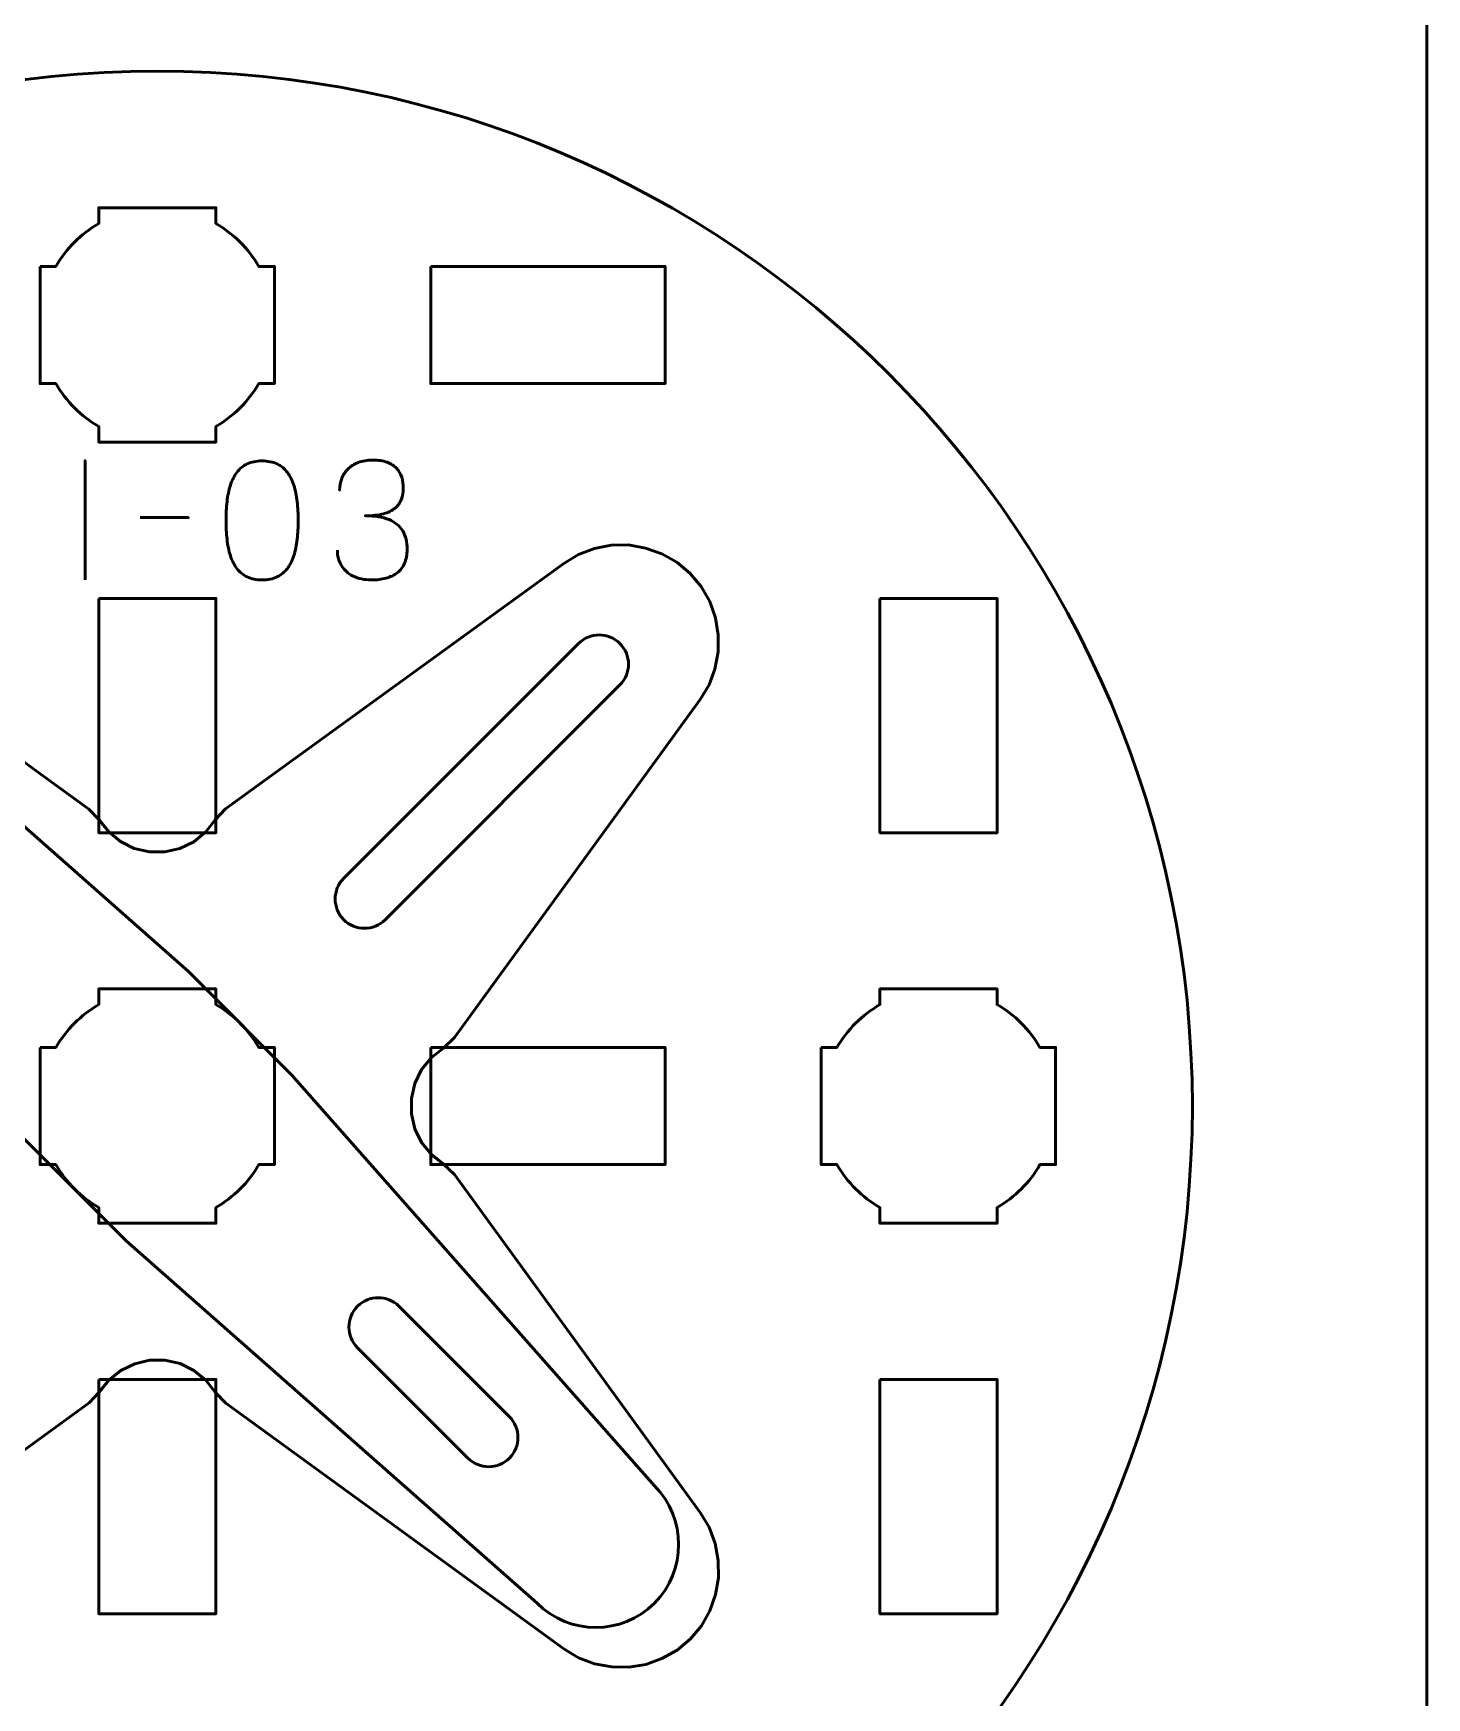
# Model space of a CAD drawing. Header units: centimetres. Extents: x -21.1 to 0, y -29.7 to 0.
# Drawn here: x -3.567 to 0, y -17.615 to -13.353 of the extents above; entities that cross this region are included whole.
import ezdxf

# ---------------------------------------------------------------- set-up
doc = ezdxf.new("R2010")
doc.units = ezdxf.units.CM
doc.header["$MEASUREMENT"] = 0
doc.layers.add('Layer 1', color=7, linetype='Continuous')

msp = doc.modelspace()

# ---------------------------------------------------------------- linework, layer by layer
at = {"layer": 'Layer 1', "color": 3, "lineweight": 53}
msp.add_ellipse((-3.25, -16.1), major_axis=(0, 2.65), ratio=1, dxfattribs=at)
at = {"layer": 'Layer 1', "color": 1, "lineweight": 53}
msp.add_open_spline([(-21.00003, -29.19995), (-21.00003, -29.19995), (-21.00003, -2.29992), (-21.00003, -2.29992), (-21.00003, -2.29992), (-21.00003, -2.21709), (-20.93286, -2.14992), (-20.85003, -2.14992), (-20.85003, -2.14992), (-20.7672, -2.14992), (-20.70003, -2.08275), (-20.70003, -1.99992), (-20.70003, -1.99992), (-20.70003, -1.91709), (-20.7672, -1.84992), (-20.85003, -1.84992), (-20.85003, -1.84992), (-20.93286, -1.84992), (-21.00003, -1.78275), (-21.00003, -1.69992), (-21.00003, -1.69992), (-21.00003, -1.61709), (-20.93286, -1.54992), (-20.85003, -1.54992), (-20.85003, -1.54992), (-20.7672, -1.54992), (-20.70003, -1.48275), (-20.70003, -1.39992), (-20.70003, -1.39992), (-20.70003, -1.31709), (-20.7672, -1.24992), (-20.85003, -1.24992), (-20.85003, -1.24992), (-20.93286, -1.24992), (-21.00003, -1.18275), (-21.00003, -1.09992), (-21.00003, -1.09992), (-21.00003, -1.09992), (-21.00003, -0.49992), (-21.00003, -0.49992), (-21.00003, -0.49992), (-21.00003, -0.22295), (-20.77694, 0.00004), (-20.49994, 0.00004), (-20.49994, 0.00004), (-20.49994, 0.00004), (-0.50008, 0.00004), (-0.50008, 0.00004), (-0.50008, 0.00004), (-0.22294, 0.00004), (0.00002, -0.22295), (0.00002, -0.49992), (0.00002, -0.49992), (0.00002, -0.49992), (0.00002, -29.19995), (0.00002, -29.19995), (0.00002, -29.19995), (0.00002, -29.47695), (-0.22294, -29.70004), (-0.50008, -29.70004), (-0.50008, -29.70004), (-0.50008, -29.70004), (-20.49994, -29.70004), (-20.49994, -29.70004), (-20.49994, -29.70004), (-20.77694, -29.70004), (-21.00003, -29.47695), (-21.00003, -29.19995)], degree=3, knots=[0, 0, 0, 0, 0.0588235, 0.0588235, 0.0588235, 0.0588235, 0.1176471, 0.1176471, 0.1176471, 0.1176471, 0.1764706, 0.1764706, 0.1764706, 0.1764706, 0.2352941, 0.2352941, 0.2352941, 0.2352941, 0.2941176, 0.2941176, 0.2941176, 0.2941176, 0.3529412, 0.3529412, 0.3529412, 0.3529412, 0.4117647, 0.4117647, 0.4117647, 0.4117647, 0.4705882, 0.4705882, 0.4705882, 0.4705882, 0.5294118, 0.5294118, 0.5294118, 0.5294118, 0.5882353, 0.5882353, 0.5882353, 0.5882353, 0.6470588, 0.6470588, 0.6470588, 0.6470588, 0.7058824, 0.7058824, 0.7058824, 0.7058824, 0.7647059, 0.7647059, 0.7647059, 0.7647059, 0.8235294, 0.8235294, 0.8235294, 0.8235294, 0.8823529, 0.8823529, 0.8823529, 0.8823529, 0.9411765, 0.9411765, 0.9411765, 0.9411765, 1, 1, 1, 1], dxfattribs=at)
at = {"layer": 'Layer 1', "lineweight": 53}
for points, knots in [([(-3.55, -13.94994), (-3.55, -13.94994), (-3.5098, -13.94994), (-3.5098, -13.94994), (-3.5098, -13.94994), (-3.48347, -13.90442), (-3.44551, -13.86649), (-3.4, -13.84016), (-3.4, -13.84016), (-3.4, -13.84016), (-3.4, -13.79994), (-3.4, -13.79994), (-3.4, -13.79994), (-3.4, -13.79994), (-3.1, -13.79994), (-3.1, -13.79994), (-3.1, -13.79994), (-3.1, -13.79994), (-3.1, -13.84013), (-3.1, -13.84013), (-3.1, -13.84013), (-3.05447, -13.86646), (-3.01648, -13.90441), (-2.99012, -13.94994), (-2.99012, -13.94994), (-2.99012, -13.94994), (-2.95, -13.94994), (-2.95, -13.94994), (-2.95, -13.94994), (-2.95, -13.94994), (-2.95, -14.09536), (-2.95, -14.09536), (-2.95, -14.09536), (-2.95, -14.09536), (-2.94994, -14.10001), (-2.94994, -14.10001), (-2.94994, -14.10001), (-2.94994, -14.10001), (-2.95, -14.10465), (-2.95, -14.10465), (-2.95, -14.10465), (-2.95, -14.10465), (-2.95, -14.24994), (-2.95, -14.24994), (-2.95, -14.24994), (-2.95, -14.24994), (-2.99007, -14.24994), (-2.99007, -14.24994), (-2.99007, -14.24994), (-3.01642, -14.29551), (-3.05442, -14.33352), (-3.1, -14.35988), (-3.1, -14.35988), (-3.1, -14.35988), (-3.1, -14.39994), (-3.1, -14.39994), (-3.1, -14.39994), (-3.1, -14.39994), (-3.24328, -14.39994), (-3.24328, -14.39994), (-3.24328, -14.39994), (-3.24328, -14.39994), (-3.24995, -14.40002), (-3.24995, -14.40002), (-3.24995, -14.40002), (-3.24995, -14.40002), (-3.25663, -14.39994), (-3.25663, -14.39994), (-3.25663, -14.39994), (-3.25663, -14.39994), (-3.4, -14.39994), (-3.4, -14.39994), (-3.4, -14.39994), (-3.4, -14.39994), (-3.4, -14.35984), (-3.4, -14.35984), (-3.4, -14.35984), (-3.44554, -14.33348), (-3.48352, -14.29549), (-3.50985, -14.24994), (-3.50985, -14.24994), (-3.50985, -14.24994), (-3.55, -14.24994), (-3.55, -14.24994), (-3.55, -14.24994), (-3.55, -14.24994), (-3.55, -13.94994), (-3.55, -13.94994)], [0, 0, 0, 0, 0.0454545, 0.0454545, 0.0454545, 0.0454545, 0.0909091, 0.0909091, 0.0909091, 0.0909091, 0.1363636, 0.1363636, 0.1363636, 0.1363636, 0.1818182, 0.1818182, 0.1818182, 0.1818182, 0.2272727, 0.2272727, 0.2272727, 0.2272727, 0.2727273, 0.2727273, 0.2727273, 0.2727273, 0.3181818, 0.3181818, 0.3181818, 0.3181818, 0.3636364, 0.3636364, 0.3636364, 0.3636364, 0.4090909, 0.4090909, 0.4090909, 0.4090909, 0.4545455, 0.4545455, 0.4545455, 0.4545455, 0.5, 0.5, 0.5, 0.5, 0.5454545, 0.5454545, 0.5454545, 0.5454545, 0.5909091, 0.5909091, 0.5909091, 0.5909091, 0.6363636, 0.6363636, 0.6363636, 0.6363636, 0.6818182, 0.6818182, 0.6818182, 0.6818182, 0.7272727, 0.7272727, 0.7272727, 0.7272727, 0.7727273, 0.7727273, 0.7727273, 0.7727273, 0.8181818, 0.8181818, 0.8181818, 0.8181818, 0.8636364, 0.8636364, 0.8636364, 0.8636364, 0.9090909, 0.9090909, 0.9090909, 0.9090909, 0.9545455, 0.9545455, 0.9545455, 0.9545455, 1, 1, 1, 1]), ([(-2.54992, -13.94993), (-2.54992, -13.94993), (-1.94992, -13.94993), (-1.94992, -13.94993), (-1.94992, -13.94993), (-1.94992, -13.94993), (-1.94992, -14.24993), (-1.94992, -14.24993), (-1.94992, -14.24993), (-1.94992, -14.24993), (-2.54992, -14.24993), (-2.54992, -14.24993), (-2.54992, -14.24993), (-2.54992, -14.24993), (-2.54992, -13.94993), (-2.54992, -13.94993)], [0, 0, 0, 0, 0.25, 0.25, 0.25, 0.25, 0.5, 0.5, 0.5, 0.5, 0.75, 0.75, 0.75, 0.75, 1, 1, 1, 1]), ([(-3.40004, -14.79991), (-3.40004, -14.79991), (-3.10004, -14.79991), (-3.10004, -14.79991), (-3.10004, -14.79991), (-3.10004, -14.79991), (-3.10004, -15.39992), (-3.10004, -15.39992), (-3.10004, -15.39992), (-3.10004, -15.39992), (-3.40004, -15.39992), (-3.40004, -15.39992), (-3.40004, -15.39992), (-3.40004, -15.39992), (-3.40004, -14.79991), (-3.40004, -14.79991)], [0, 0, 0, 0, 0.25, 0.25, 0.25, 0.25, 0.5, 0.5, 0.5, 0.5, 0.75, 0.75, 0.75, 0.75, 1, 1, 1, 1]), ([(-1.39994, -14.79991), (-1.39994, -14.79991), (-1.09993, -14.79991), (-1.09993, -14.79991), (-1.09993, -14.79991), (-1.09993, -14.79991), (-1.09993, -15.39992), (-1.09993, -15.39992), (-1.09993, -15.39992), (-1.09993, -15.39992), (-1.39994, -15.39992), (-1.39994, -15.39992), (-1.39994, -15.39992), (-1.39994, -15.39992), (-1.39994, -14.79991), (-1.39994, -14.79991)], [0, 0, 0, 0, 0.25, 0.25, 0.25, 0.25, 0.5, 0.5, 0.5, 0.5, 0.75, 0.75, 0.75, 0.75, 1, 1, 1, 1]), ([(-2.66663, -15.6227), (-2.69591, -15.65198), (-2.74341, -15.65198), (-2.77269, -15.6227), (-2.77269, -15.6227), (-2.80197, -15.59341), (-2.80197, -15.54591), (-2.77269, -15.51663), (-2.77269, -15.51663), (-2.77269, -15.51663), (-2.17165, -14.91559), (-2.17165, -14.91559), (-2.17165, -14.91559), (-2.14237, -14.88631), (-2.09487, -14.88631), (-2.06558, -14.91559), (-2.06558, -14.91559), (-2.0363, -14.94487), (-2.0363, -14.99237), (-2.06558, -15.02166), (-2.06558, -15.02166), (-2.06558, -15.02166), (-2.66663, -15.6227), (-2.66663, -15.6227)], [0, 0, 0, 0, 0.1666667, 0.1666667, 0.1666667, 0.1666667, 0.3333333, 0.3333333, 0.3333333, 0.3333333, 0.5, 0.5, 0.5, 0.5, 0.6666667, 0.6666667, 0.6666667, 0.6666667, 0.8333333, 0.8333333, 0.8333333, 0.8333333, 1, 1, 1, 1]), ([(-3.55, -15.94994), (-3.55, -15.94994), (-3.5098, -15.94994), (-3.5098, -15.94994), (-3.5098, -15.94994), (-3.48347, -15.90442), (-3.44551, -15.86649), (-3.4, -15.84016), (-3.4, -15.84016), (-3.4, -15.84016), (-3.4, -15.79994), (-3.4, -15.79994), (-3.4, -15.79994), (-3.4, -15.79994), (-3.1, -15.79994), (-3.1, -15.79994), (-3.1, -15.79994), (-3.1, -15.79994), (-3.1, -15.84013), (-3.1, -15.84013), (-3.1, -15.84013), (-3.05447, -15.86646), (-3.01648, -15.90441), (-2.99012, -15.94994), (-2.99012, -15.94994), (-2.99012, -15.94994), (-2.95, -15.94994), (-2.95, -15.94994), (-2.95, -15.94994), (-2.95, -15.94994), (-2.95, -16.09536), (-2.95, -16.09536), (-2.95, -16.09536), (-2.95, -16.09536), (-2.94994, -16.10001), (-2.94994, -16.10001), (-2.94994, -16.10001), (-2.94994, -16.10001), (-2.95, -16.10465), (-2.95, -16.10465), (-2.95, -16.10465), (-2.95, -16.10465), (-2.95, -16.24994), (-2.95, -16.24994), (-2.95, -16.24994), (-2.95, -16.24994), (-2.99007, -16.24994), (-2.99007, -16.24994), (-2.99007, -16.24994), (-3.01642, -16.29551), (-3.05442, -16.33352), (-3.1, -16.35988), (-3.1, -16.35988), (-3.1, -16.35988), (-3.1, -16.39994), (-3.1, -16.39994), (-3.1, -16.39994), (-3.1, -16.39994), (-3.24328, -16.39994), (-3.24328, -16.39994), (-3.24328, -16.39994), (-3.24328, -16.39994), (-3.24995, -16.40002), (-3.24995, -16.40002), (-3.24995, -16.40002), (-3.24995, -16.40002), (-3.25663, -16.39994), (-3.25663, -16.39994), (-3.25663, -16.39994), (-3.25663, -16.39994), (-3.4, -16.39994), (-3.4, -16.39994), (-3.4, -16.39994), (-3.4, -16.39994), (-3.4, -16.35984), (-3.4, -16.35984), (-3.4, -16.35984), (-3.44554, -16.33348), (-3.48352, -16.29549), (-3.50985, -16.24994), (-3.50985, -16.24994), (-3.50985, -16.24994), (-3.55, -16.24994), (-3.55, -16.24994), (-3.55, -16.24994), (-3.55, -16.24994), (-3.55, -15.94994), (-3.55, -15.94994)], [0, 0, 0, 0, 0.0454545, 0.0454545, 0.0454545, 0.0454545, 0.0909091, 0.0909091, 0.0909091, 0.0909091, 0.1363636, 0.1363636, 0.1363636, 0.1363636, 0.1818182, 0.1818182, 0.1818182, 0.1818182, 0.2272727, 0.2272727, 0.2272727, 0.2272727, 0.2727273, 0.2727273, 0.2727273, 0.2727273, 0.3181818, 0.3181818, 0.3181818, 0.3181818, 0.3636364, 0.3636364, 0.3636364, 0.3636364, 0.4090909, 0.4090909, 0.4090909, 0.4090909, 0.4545455, 0.4545455, 0.4545455, 0.4545455, 0.5, 0.5, 0.5, 0.5, 0.5454545, 0.5454545, 0.5454545, 0.5454545, 0.5909091, 0.5909091, 0.5909091, 0.5909091, 0.6363636, 0.6363636, 0.6363636, 0.6363636, 0.6818182, 0.6818182, 0.6818182, 0.6818182, 0.7272727, 0.7272727, 0.7272727, 0.7272727, 0.7727273, 0.7727273, 0.7727273, 0.7727273, 0.8181818, 0.8181818, 0.8181818, 0.8181818, 0.8636364, 0.8636364, 0.8636364, 0.8636364, 0.9090909, 0.9090909, 0.9090909, 0.9090909, 0.9545455, 0.9545455, 0.9545455, 0.9545455, 1, 1, 1, 1]), ([(-1.55, -15.94994), (-1.55, -15.94994), (-1.5098, -15.94994), (-1.5098, -15.94994), (-1.5098, -15.94994), (-1.48347, -15.90442), (-1.44551, -15.86649), (-1.4, -15.84016), (-1.4, -15.84016), (-1.4, -15.84016), (-1.4, -15.79994), (-1.4, -15.79994), (-1.4, -15.79994), (-1.4, -15.79994), (-1.1, -15.79994), (-1.1, -15.79994), (-1.1, -15.79994), (-1.1, -15.79994), (-1.1, -15.84013), (-1.1, -15.84013), (-1.1, -15.84013), (-1.05447, -15.86646), (-1.01648, -15.90441), (-0.99012, -15.94994), (-0.99012, -15.94994), (-0.99012, -15.94994), (-0.95, -15.94994), (-0.95, -15.94994), (-0.95, -15.94994), (-0.95, -15.94994), (-0.95, -16.09536), (-0.95, -16.09536), (-0.95, -16.09536), (-0.95, -16.09536), (-0.94994, -16.10001), (-0.94994, -16.10001), (-0.94994, -16.10001), (-0.94994, -16.10001), (-0.95, -16.10465), (-0.95, -16.10465), (-0.95, -16.10465), (-0.95, -16.10465), (-0.95, -16.24994), (-0.95, -16.24994), (-0.95, -16.24994), (-0.95, -16.24994), (-0.99007, -16.24994), (-0.99007, -16.24994), (-0.99007, -16.24994), (-1.01642, -16.29551), (-1.05442, -16.33352), (-1.1, -16.35988), (-1.1, -16.35988), (-1.1, -16.35988), (-1.1, -16.39994), (-1.1, -16.39994), (-1.1, -16.39994), (-1.1, -16.39994), (-1.24328, -16.39994), (-1.24328, -16.39994), (-1.24328, -16.39994), (-1.24328, -16.39994), (-1.24995, -16.40002), (-1.24995, -16.40002), (-1.24995, -16.40002), (-1.24995, -16.40002), (-1.25663, -16.39994), (-1.25663, -16.39994), (-1.25663, -16.39994), (-1.25663, -16.39994), (-1.4, -16.39994), (-1.4, -16.39994), (-1.4, -16.39994), (-1.4, -16.39994), (-1.4, -16.35984), (-1.4, -16.35984), (-1.4, -16.35984), (-1.44554, -16.33348), (-1.48352, -16.29549), (-1.50985, -16.24994), (-1.50985, -16.24994), (-1.50985, -16.24994), (-1.55, -16.24994), (-1.55, -16.24994), (-1.55, -16.24994), (-1.55, -16.24994), (-1.55, -15.94994), (-1.55, -15.94994)], [0, 0, 0, 0, 0.0454545, 0.0454545, 0.0454545, 0.0454545, 0.0909091, 0.0909091, 0.0909091, 0.0909091, 0.1363636, 0.1363636, 0.1363636, 0.1363636, 0.1818182, 0.1818182, 0.1818182, 0.1818182, 0.2272727, 0.2272727, 0.2272727, 0.2272727, 0.2727273, 0.2727273, 0.2727273, 0.2727273, 0.3181818, 0.3181818, 0.3181818, 0.3181818, 0.3636364, 0.3636364, 0.3636364, 0.3636364, 0.4090909, 0.4090909, 0.4090909, 0.4090909, 0.4545455, 0.4545455, 0.4545455, 0.4545455, 0.5, 0.5, 0.5, 0.5, 0.5454545, 0.5454545, 0.5454545, 0.5454545, 0.5909091, 0.5909091, 0.5909091, 0.5909091, 0.6363636, 0.6363636, 0.6363636, 0.6363636, 0.6818182, 0.6818182, 0.6818182, 0.6818182, 0.7272727, 0.7272727, 0.7272727, 0.7272727, 0.7727273, 0.7727273, 0.7727273, 0.7727273, 0.8181818, 0.8181818, 0.8181818, 0.8181818, 0.8636364, 0.8636364, 0.8636364, 0.8636364, 0.9090909, 0.9090909, 0.9090909, 0.9090909, 0.9545455, 0.9545455, 0.9545455, 0.9545455, 1, 1, 1, 1]), ([(-2.54992, -15.94986), (-2.54992, -15.94986), (-1.94992, -15.94986), (-1.94992, -15.94986), (-1.94992, -15.94986), (-1.94992, -15.94986), (-1.94992, -16.24986), (-1.94992, -16.24986), (-1.94992, -16.24986), (-1.94992, -16.24986), (-2.54992, -16.24986), (-2.54992, -16.24986), (-2.54992, -16.24986), (-2.54992, -16.24986), (-2.54992, -15.94986), (-2.54992, -15.94986)], [0, 0, 0, 0, 0.25, 0.25, 0.25, 0.25, 0.5, 0.5, 0.5, 0.5, 0.75, 0.75, 0.75, 0.75, 1, 1, 1, 1]), ([(-2.63128, -16.61265), (-2.66057, -16.58336), (-2.70807, -16.58336), (-2.73735, -16.61265), (-2.73735, -16.61265), (-2.76663, -16.64193), (-2.76663, -16.68943), (-2.73735, -16.71871), (-2.73735, -16.71871), (-2.73735, -16.71871), (-2.45451, -17.00155), (-2.45451, -17.00155), (-2.45451, -17.00155), (-2.42523, -17.03084), (-2.37772, -17.03084), (-2.34844, -17.00155), (-2.34844, -17.00155), (-2.31916, -16.97227), (-2.31916, -16.92477), (-2.34844, -16.89549), (-2.34844, -16.89549), (-2.34844, -16.89549), (-2.63128, -16.61265), (-2.63128, -16.61265)], [0, 0, 0, 0, 0.1666667, 0.1666667, 0.1666667, 0.1666667, 0.3333333, 0.3333333, 0.3333333, 0.3333333, 0.5, 0.5, 0.5, 0.5, 0.6666667, 0.6666667, 0.6666667, 0.6666667, 0.8333333, 0.8333333, 0.8333333, 0.8333333, 1, 1, 1, 1]), ([(-3.40004, -16.79998), (-3.40004, -16.79998), (-3.10004, -16.79998), (-3.10004, -16.79998), (-3.10004, -16.79998), (-3.10004, -16.79998), (-3.10004, -17.39998), (-3.10004, -17.39998), (-3.10004, -17.39998), (-3.10004, -17.39998), (-3.40004, -17.39998), (-3.40004, -17.39998), (-3.40004, -17.39998), (-3.40004, -17.39998), (-3.40004, -16.79998), (-3.40004, -16.79998)], [0, 0, 0, 0, 0.25, 0.25, 0.25, 0.25, 0.5, 0.5, 0.5, 0.5, 0.75, 0.75, 0.75, 0.75, 1, 1, 1, 1]), ([(-1.39994, -16.79998), (-1.39994, -16.79998), (-1.09993, -16.79998), (-1.09993, -16.79998), (-1.09993, -16.79998), (-1.09993, -16.79998), (-1.09993, -17.39998), (-1.09993, -17.39998), (-1.09993, -17.39998), (-1.09993, -17.39998), (-1.39994, -17.39998), (-1.39994, -17.39998), (-1.39994, -17.39998), (-1.39994, -17.39998), (-1.39994, -16.79998), (-1.39994, -16.79998)], [0, 0, 0, 0, 0.25, 0.25, 0.25, 0.25, 0.5, 0.5, 0.5, 0.5, 0.75, 0.75, 0.75, 0.75, 1, 1, 1, 1])]:
    msp.add_open_spline(points, degree=3, knots=knots, dxfattribs=at)
at = {"layer": 'Layer 1', "color": 5, "lineweight": 53}
for points, knots in [([(-2.78899, -14.67616), (-2.78892, -14.6914), (-2.78539, -14.70466), (-2.77841, -14.71616), (-2.77841, -14.71616), (-2.77142, -14.72759), (-2.76147, -14.73655), (-2.74849, -14.74297), (-2.74849, -14.74297), (-2.73551, -14.74939), (-2.71992, -14.75264), (-2.70178, -14.75278), (-2.70178, -14.75278), (-2.68817, -14.75278), (-2.67582, -14.75137), (-2.6646, -14.74841), (-2.6646, -14.74841), (-2.65345, -14.74544), (-2.64386, -14.74086), (-2.63574, -14.73458), (-2.63574, -14.73458), (-2.62763, -14.7283), (-2.62142, -14.72018), (-2.61698, -14.71031), (-2.61698, -14.71031), (-2.6126, -14.70036), (-2.61042, -14.68843), (-2.61035, -14.67446), (-2.61035, -14.67446), (-2.61027, -14.65584), (-2.61408, -14.6401), (-2.62163, -14.62733), (-2.62163, -14.62733), (-2.62918, -14.61456), (-2.6409, -14.60497), (-2.65663, -14.59841), (-2.65663, -14.59841), (-2.67236, -14.59184), (-2.69254, -14.58853), (-2.71702, -14.58853), (-2.71702, -14.58853), (-2.69875, -14.5886), (-2.68344, -14.58691), (-2.67095, -14.58345), (-2.67095, -14.58345), (-2.65853, -14.57999), (-2.64859, -14.57512), (-2.64111, -14.56877), (-2.64111, -14.56877), (-2.63363, -14.56249), (-2.6282, -14.55501), (-2.62495, -14.54641), (-2.62495, -14.54641), (-2.62163, -14.53787), (-2.62001, -14.52849), (-2.62008, -14.51826), (-2.62008, -14.51826), (-2.62001, -14.50802), (-2.62142, -14.49857), (-2.62424, -14.48982), (-2.62424, -14.48982), (-2.627, -14.48107), (-2.63151, -14.47338), (-2.63765, -14.46682), (-2.63765, -14.46682), (-2.64379, -14.46026), (-2.6519, -14.45511), (-2.66185, -14.45144), (-2.66185, -14.45144), (-2.67187, -14.44777), (-2.68408, -14.44594), (-2.6984, -14.44587), (-2.6984, -14.44587), (-2.71265, -14.44594), (-2.72514, -14.44805), (-2.73572, -14.45215), (-2.73572, -14.45215), (-2.74638, -14.45624), (-2.75512, -14.46181), (-2.76218, -14.46894), (-2.76218, -14.46894), (-2.76916, -14.47606), (-2.77439, -14.48418), (-2.77784, -14.49335), (-2.77784, -14.49335), (-2.78137, -14.50252), (-2.78306, -14.51226), (-2.78306, -14.52249), (-2.78306, -14.52249), (-2.78306, -14.51226), (-2.78137, -14.50252), (-2.77784, -14.49335), (-2.77784, -14.49335), (-2.77439, -14.48418), (-2.76916, -14.47606), (-2.76218, -14.46894), (-2.76218, -14.46894), (-2.75512, -14.46181), (-2.74638, -14.45624), (-2.73572, -14.45215), (-2.73572, -14.45215), (-2.72514, -14.44805), (-2.71265, -14.44594), (-2.6984, -14.44587), (-2.6984, -14.44587), (-2.68408, -14.44594), (-2.67187, -14.44777), (-2.66185, -14.45144), (-2.66185, -14.45144), (-2.6519, -14.45511), (-2.64379, -14.46026), (-2.63765, -14.46682), (-2.63765, -14.46682), (-2.63151, -14.47338), (-2.627, -14.48107), (-2.62424, -14.48982), (-2.62424, -14.48982), (-2.62142, -14.49857), (-2.62001, -14.50802), (-2.62008, -14.51826), (-2.62008, -14.51826), (-2.62001, -14.52849), (-2.62163, -14.53787), (-2.62495, -14.54641), (-2.62495, -14.54641), (-2.6282, -14.55501), (-2.63363, -14.56249), (-2.64111, -14.56877), (-2.64111, -14.56877), (-2.64859, -14.57512), (-2.65853, -14.57999), (-2.67095, -14.58345), (-2.67095, -14.58345), (-2.68344, -14.58691), (-2.69875, -14.5886), (-2.71702, -14.58853), (-2.71702, -14.58853), (-2.69254, -14.58853), (-2.67236, -14.59184), (-2.65663, -14.59841), (-2.65663, -14.59841), (-2.6409, -14.60497), (-2.62918, -14.61456), (-2.62163, -14.62733), (-2.62163, -14.62733), (-2.61408, -14.6401), (-2.61027, -14.65584), (-2.61035, -14.67446), (-2.61035, -14.67446), (-2.61042, -14.68843), (-2.6126, -14.70036), (-2.61698, -14.71031), (-2.61698, -14.71031), (-2.62142, -14.72018), (-2.62763, -14.7283), (-2.63574, -14.73458), (-2.63574, -14.73458), (-2.64386, -14.74086), (-2.65345, -14.74544), (-2.6646, -14.74841), (-2.6646, -14.74841), (-2.67582, -14.75137), (-2.68817, -14.75278), (-2.70178, -14.75278), (-2.70178, -14.75278), (-2.71992, -14.75264), (-2.73551, -14.74939), (-2.74849, -14.74297), (-2.74849, -14.74297), (-2.76147, -14.73655), (-2.77142, -14.72759), (-2.77841, -14.71616), (-2.77841, -14.71616), (-2.78539, -14.70466), (-2.78892, -14.6914), (-2.78899, -14.67616)], [0, 0, 0, 0, 0.0227273, 0.0227273, 0.0227273, 0.0227273, 0.0454545, 0.0454545, 0.0454545, 0.0454545, 0.0681818, 0.0681818, 0.0681818, 0.0681818, 0.0909091, 0.0909091, 0.0909091, 0.0909091, 0.1136364, 0.1136364, 0.1136364, 0.1136364, 0.1363636, 0.1363636, 0.1363636, 0.1363636, 0.1590909, 0.1590909, 0.1590909, 0.1590909, 0.1818182, 0.1818182, 0.1818182, 0.1818182, 0.2045455, 0.2045455, 0.2045455, 0.2045455, 0.2272727, 0.2272727, 0.2272727, 0.2272727, 0.25, 0.25, 0.25, 0.25, 0.2727273, 0.2727273, 0.2727273, 0.2727273, 0.2954545, 0.2954545, 0.2954545, 0.2954545, 0.3181818, 0.3181818, 0.3181818, 0.3181818, 0.3409091, 0.3409091, 0.3409091, 0.3409091, 0.3636364, 0.3636364, 0.3636364, 0.3636364, 0.3863636, 0.3863636, 0.3863636, 0.3863636, 0.4090909, 0.4090909, 0.4090909, 0.4090909, 0.4318182, 0.4318182, 0.4318182, 0.4318182, 0.4545455, 0.4545455, 0.4545455, 0.4545455, 0.4772727, 0.4772727, 0.4772727, 0.4772727, 0.5, 0.5, 0.5, 0.5, 0.5227273, 0.5227273, 0.5227273, 0.5227273, 0.5454545, 0.5454545, 0.5454545, 0.5454545, 0.5681818, 0.5681818, 0.5681818, 0.5681818, 0.5909091, 0.5909091, 0.5909091, 0.5909091, 0.6136364, 0.6136364, 0.6136364, 0.6136364, 0.6363636, 0.6363636, 0.6363636, 0.6363636, 0.6590909, 0.6590909, 0.6590909, 0.6590909, 0.6818182, 0.6818182, 0.6818182, 0.6818182, 0.7045455, 0.7045455, 0.7045455, 0.7045455, 0.7272727, 0.7272727, 0.7272727, 0.7272727, 0.75, 0.75, 0.75, 0.75, 0.7727273, 0.7727273, 0.7727273, 0.7727273, 0.7954545, 0.7954545, 0.7954545, 0.7954545, 0.8181818, 0.8181818, 0.8181818, 0.8181818, 0.8409091, 0.8409091, 0.8409091, 0.8409091, 0.8636364, 0.8636364, 0.8636364, 0.8636364, 0.8863636, 0.8863636, 0.8863636, 0.8863636, 0.9090909, 0.9090909, 0.9090909, 0.9090909, 0.9318182, 0.9318182, 0.9318182, 0.9318182, 0.9545455, 0.9545455, 0.9545455, 0.9545455, 0.9772727, 0.9772727, 0.9772727, 0.9772727, 1, 1, 1, 1]), ([(-3.43499, -14.75278), (-3.43499, -14.75278), (-3.43499, -14.44756), (-3.43499, -14.44756), (-3.43499, -14.44756), (-3.43499, -14.44756), (-3.43499, -14.75278), (-3.43499, -14.75278)], [0, 0, 0, 0, 0.5, 0.5, 0.5, 0.5, 1, 1, 1, 1]), ([(-2.9816, -14.75278), (-2.96679, -14.75271), (-2.95402, -14.7501), (-2.94336, -14.74502), (-2.94336, -14.74502), (-2.93278, -14.73994), (-2.92396, -14.73267), (-2.91691, -14.72343), (-2.91691, -14.72343), (-2.90992, -14.71412), (-2.90442, -14.70311), (-2.90033, -14.69041), (-2.90033, -14.69041), (-2.8963, -14.67771), (-2.89341, -14.66381), (-2.89179, -14.64857), (-2.89179, -14.64857), (-2.89009, -14.63333), (-2.88925, -14.61731), (-2.88932, -14.60038), (-2.88932, -14.60038), (-2.88925, -14.58352), (-2.89009, -14.5675), (-2.89179, -14.55233), (-2.89179, -14.55233), (-2.89341, -14.53716), (-2.8963, -14.52319), (-2.90033, -14.51049), (-2.90033, -14.51049), (-2.90442, -14.49786), (-2.90992, -14.48686), (-2.91691, -14.47747), (-2.91691, -14.47747), (-2.92396, -14.46816), (-2.93278, -14.46089), (-2.94336, -14.45581), (-2.94336, -14.45581), (-2.95402, -14.45066), (-2.96679, -14.44805), (-2.9816, -14.44798), (-2.9816, -14.44798), (-2.99642, -14.44805), (-3.00919, -14.45066), (-3.01985, -14.45581), (-3.01985, -14.45581), (-3.03043, -14.46089), (-3.03925, -14.46816), (-3.0463, -14.47747), (-3.0463, -14.47747), (-3.05329, -14.48686), (-3.05879, -14.49786), (-3.06288, -14.51049), (-3.06288, -14.51049), (-3.06691, -14.52319), (-3.0698, -14.53716), (-3.07142, -14.55233), (-3.07142, -14.55233), (-3.07311, -14.5675), (-3.07396, -14.58352), (-3.07389, -14.60038), (-3.07389, -14.60038), (-3.07396, -14.61731), (-3.07311, -14.63333), (-3.07142, -14.64857), (-3.07142, -14.64857), (-3.0698, -14.66381), (-3.06691, -14.67771), (-3.06288, -14.69041), (-3.06288, -14.69041), (-3.05879, -14.70311), (-3.05329, -14.71412), (-3.0463, -14.72343), (-3.0463, -14.72343), (-3.03925, -14.73267), (-3.03043, -14.73994), (-3.01985, -14.74502), (-3.01985, -14.74502), (-3.00919, -14.7501), (-2.99642, -14.75271), (-2.9816, -14.75278)], [0, 0, 0, 0, 0.05, 0.05, 0.05, 0.05, 0.1, 0.1, 0.1, 0.1, 0.15, 0.15, 0.15, 0.15, 0.2, 0.2, 0.2, 0.2, 0.25, 0.25, 0.25, 0.25, 0.3, 0.3, 0.3, 0.3, 0.35, 0.35, 0.35, 0.35, 0.4, 0.4, 0.4, 0.4, 0.45, 0.45, 0.45, 0.45, 0.5, 0.5, 0.5, 0.5, 0.55, 0.55, 0.55, 0.55, 0.6, 0.6, 0.6, 0.6, 0.65, 0.65, 0.65, 0.65, 0.7, 0.7, 0.7, 0.7, 0.75, 0.75, 0.75, 0.75, 0.8, 0.8, 0.8, 0.8, 0.85, 0.85, 0.85, 0.85, 0.9, 0.9, 0.9, 0.9, 0.95, 0.95, 0.95, 0.95, 1, 1, 1, 1]), ([(-2.9816, -14.75278), (-2.96679, -14.75271), (-2.95402, -14.7501), (-2.94336, -14.74502), (-2.94336, -14.74502), (-2.93278, -14.73994), (-2.92396, -14.73267), (-2.91691, -14.72343), (-2.91691, -14.72343), (-2.90992, -14.71412), (-2.90442, -14.70311), (-2.90033, -14.69041), (-2.90033, -14.69041), (-2.8963, -14.67771), (-2.89341, -14.66381), (-2.89179, -14.64857), (-2.89179, -14.64857), (-2.89009, -14.63333), (-2.88925, -14.61731), (-2.88932, -14.60038), (-2.88932, -14.60038), (-2.88925, -14.58352), (-2.89009, -14.5675), (-2.89179, -14.55233), (-2.89179, -14.55233), (-2.89341, -14.53716), (-2.8963, -14.52319), (-2.90033, -14.51049), (-2.90033, -14.51049), (-2.90442, -14.49786), (-2.90992, -14.48686), (-2.91691, -14.47747), (-2.91691, -14.47747), (-2.92396, -14.46816), (-2.93278, -14.46089), (-2.94336, -14.45581), (-2.94336, -14.45581), (-2.95402, -14.45066), (-2.96679, -14.44805), (-2.9816, -14.44798), (-2.9816, -14.44798), (-2.99642, -14.44805), (-3.00919, -14.45066), (-3.01985, -14.45581), (-3.01985, -14.45581), (-3.03043, -14.46089), (-3.03925, -14.46816), (-3.0463, -14.47747), (-3.0463, -14.47747), (-3.05329, -14.48686), (-3.05879, -14.49786), (-3.06288, -14.51049), (-3.06288, -14.51049), (-3.06691, -14.52319), (-3.0698, -14.53716), (-3.07142, -14.55233), (-3.07142, -14.55233), (-3.07311, -14.5675), (-3.07396, -14.58352), (-3.07389, -14.60038), (-3.07389, -14.60038), (-3.07396, -14.61731), (-3.07311, -14.63333), (-3.07142, -14.64857), (-3.07142, -14.64857), (-3.0698, -14.66381), (-3.06691, -14.67771), (-3.06288, -14.69041), (-3.06288, -14.69041), (-3.05879, -14.70311), (-3.05329, -14.71412), (-3.0463, -14.72343), (-3.0463, -14.72343), (-3.03925, -14.73267), (-3.03043, -14.73994), (-3.01985, -14.74502), (-3.01985, -14.74502), (-3.00919, -14.7501), (-2.99642, -14.75271), (-2.9816, -14.75278)], [0, 0, 0, 0, 0.05, 0.05, 0.05, 0.05, 0.1, 0.1, 0.1, 0.1, 0.15, 0.15, 0.15, 0.15, 0.2, 0.2, 0.2, 0.2, 0.25, 0.25, 0.25, 0.25, 0.3, 0.3, 0.3, 0.3, 0.35, 0.35, 0.35, 0.35, 0.4, 0.4, 0.4, 0.4, 0.45, 0.45, 0.45, 0.45, 0.5, 0.5, 0.5, 0.5, 0.55, 0.55, 0.55, 0.55, 0.6, 0.6, 0.6, 0.6, 0.65, 0.65, 0.65, 0.65, 0.7, 0.7, 0.7, 0.7, 0.75, 0.75, 0.75, 0.75, 0.8, 0.8, 0.8, 0.8, 0.85, 0.85, 0.85, 0.85, 0.9, 0.9, 0.9, 0.9, 0.95, 0.95, 0.95, 0.95, 1, 1, 1, 1]), ([(-3.29402, -14.59318), (-3.29402, -14.59318), (-3.17083, -14.59318), (-3.17083, -14.59318), (-3.17083, -14.59318), (-3.17083, -14.59318), (-3.29402, -14.59318), (-3.29402, -14.59318)], [0, 0, 0, 0, 0.5, 0.5, 0.5, 0.5, 1, 1, 1, 1]), ([(-4.29126, -14.7098), (-4.29126, -14.7098), (-3.42532, -15.33937), (-3.42532, -15.33937), (-3.42532, -15.33937), (-3.42532, -15.33937), (-3.39843, -15.36738), (-3.39843, -15.36738), (-3.39843, -15.36738), (-3.39843, -15.36738), (-3.37435, -15.39819), (-3.37435, -15.39819), (-3.37435, -15.39819), (-3.37435, -15.39819), (-3.3441, -15.42283), (-3.3441, -15.42283), (-3.3441, -15.42283), (-3.3441, -15.42283), (-3.30882, -15.44019), (-3.30882, -15.44019), (-3.30882, -15.44019), (-3.30882, -15.44019), (-3.2696, -15.44916), (-3.2696, -15.44916), (-3.2696, -15.44916), (-3.2696, -15.44916), (-3.23039, -15.44915), (-3.23039, -15.44915), (-3.23039, -15.44915), (-3.23039, -15.44915), (-3.19231, -15.44019), (-3.19231, -15.44019), (-3.19231, -15.44019), (-3.19231, -15.44019), (-3.15646, -15.42338), (-3.15646, -15.42338), (-3.15646, -15.42338), (-3.15646, -15.42338), (-3.12565, -15.39818), (-3.12565, -15.39818), (-3.12565, -15.39818), (-3.12565, -15.39818), (-3.10158, -15.36738), (-3.10158, -15.36738), (-3.10158, -15.36738), (-3.10158, -15.36738), (-3.07525, -15.33881), (-3.07525, -15.33881), (-3.07525, -15.33881), (-3.07525, -15.33881), (-2.2093, -14.71036), (-2.2093, -14.71036), (-2.2093, -14.71036), (-2.2093, -14.71036), (-2.17177, -14.68739), (-2.17177, -14.68739), (-2.17177, -14.68739), (-2.17177, -14.68739), (-2.13089, -14.67228), (-2.13089, -14.67228), (-2.13089, -14.67228), (-2.13089, -14.67228), (-2.08775, -14.66387), (-2.08775, -14.66387), (-2.08775, -14.66387), (-2.08775, -14.66387), (-2.04351, -14.66331), (-2.04351, -14.66331), (-2.04351, -14.66331), (-2.04351, -14.66331), (-1.99982, -14.67115), (-1.99982, -14.67115), (-1.99982, -14.67115), (-1.99982, -14.67115), (-1.95837, -14.68572), (-1.95837, -14.68572), (-1.95837, -14.68572), (-1.95837, -14.68572), (-1.91973, -14.70756), (-1.91973, -14.70756), (-1.91973, -14.70756), (-1.91973, -14.70756), (-1.88612, -14.73556), (-1.88612, -14.73556), (-1.88612, -14.73556), (-1.88612, -14.73556), (-1.85755, -14.76973), (-1.85755, -14.76973), (-1.85755, -14.76973), (-1.85755, -14.76973), (-1.83571, -14.80838), (-1.83571, -14.80838), (-1.83571, -14.80838), (-1.83571, -14.80838), (-1.82114, -14.84982), (-1.82114, -14.84982), (-1.82114, -14.84982), (-1.82114, -14.84982), (-1.81386, -14.89296), (-1.81386, -14.89296), (-1.81386, -14.89296), (-1.81386, -14.89296), (-1.81442, -14.9372), (-1.81442, -14.9372), (-1.81442, -14.9372), (-1.81442, -14.9372), (-1.82227, -14.9809), (-1.82227, -14.9809), (-1.82227, -14.9809), (-1.82227, -14.9809), (-1.83738, -15.02178), (-1.83738, -15.02178), (-1.83738, -15.02178), (-1.83738, -15.02178), (-1.86035, -15.05931), (-1.86035, -15.05931), (-1.86035, -15.05931), (-1.86035, -15.05931), (-2.48936, -15.9247), (-2.48936, -15.9247), (-2.48936, -15.9247), (-2.48936, -15.9247), (-2.51738, -15.95158), (-2.51738, -15.95158), (-2.51738, -15.95158), (-2.51738, -15.95158), (-2.54817, -15.97566), (-2.54817, -15.97566), (-2.54817, -15.97566), (-2.54817, -15.97566), (-2.57337, -16.00647), (-2.57337, -16.00647), (-2.57337, -16.00647), (-2.57337, -16.00647), (-2.59018, -16.04232), (-2.59018, -16.04232), (-2.59018, -16.04232), (-2.59018, -16.04232), (-2.59914, -16.08039), (-2.59914, -16.08039), (-2.59914, -16.08039), (-2.59914, -16.08039), (-2.59915, -16.11961), (-2.59915, -16.11961), (-2.59915, -16.11961), (-2.59915, -16.11961), (-2.59075, -16.15826), (-2.59075, -16.15826), (-2.59075, -16.15826), (-2.59075, -16.15826), (-2.57338, -16.19355), (-2.57338, -16.19355), (-2.57338, -16.19355), (-2.57338, -16.19355), (-2.54818, -16.22436), (-2.54818, -16.22436), (-2.54818, -16.22436), (-2.54818, -16.22436), (-2.51737, -16.24844), (-2.51737, -16.24844), (-2.51737, -16.24844), (-2.51737, -16.24844), (-2.48936, -16.27532), (-2.48936, -16.27532), (-2.48936, -16.27532), (-2.48936, -16.27532), (-1.86036, -17.1407), (-1.86036, -17.1407), (-1.86036, -17.1407), (-1.86036, -17.1407), (-1.8374, -17.17822), (-1.8374, -17.17822), (-1.8374, -17.17822), (-1.8374, -17.17822), (-1.82171, -17.21966), (-1.82171, -17.21966), (-1.82171, -17.21966), (-1.82171, -17.21966), (-1.81388, -17.26336), (-1.81388, -17.26336), (-1.81388, -17.26336), (-1.81388, -17.26336), (-1.81332, -17.3076), (-1.81332, -17.3076), (-1.81332, -17.3076), (-1.81332, -17.3076), (-1.82059, -17.35073), (-1.82059, -17.35073), (-1.82059, -17.35073), (-1.82059, -17.35073), (-1.83516, -17.39218), (-1.83516, -17.39218), (-1.83516, -17.39218), (-1.83516, -17.39218), (-1.857, -17.43083), (-1.857, -17.43083), (-1.857, -17.43083), (-1.857, -17.43083), (-1.885, -17.46444), (-1.885, -17.46444), (-1.885, -17.46444), (-1.885, -17.46444), (-1.91917, -17.493), (-1.91917, -17.493), (-1.91917, -17.493), (-1.91917, -17.493), (-1.95783, -17.51485), (-1.95783, -17.51485), (-1.95783, -17.51485), (-1.95783, -17.51485), (-1.99928, -17.52942), (-1.99928, -17.52942), (-1.99928, -17.52942), (-1.99928, -17.52942), (-2.0424, -17.53669), (-2.0424, -17.53669), (-2.0424, -17.53669), (-2.0424, -17.53669), (-2.08665, -17.53613), (-2.08665, -17.53613), (-2.08665, -17.53613), (-2.08665, -17.53613), (-2.13034, -17.5283), (-2.13034, -17.5283), (-2.13034, -17.5283), (-2.13034, -17.5283), (-2.17179, -17.51261), (-2.17179, -17.51261), (-2.17179, -17.51261), (-2.17179, -17.51261), (-2.20931, -17.48965), (-2.20931, -17.48965), (-2.20931, -17.48965), (-2.20931, -17.48965), (-3.07468, -16.86064), (-3.07468, -16.86064), (-3.07468, -16.86064), (-3.07468, -16.86064), (-3.10157, -16.83264), (-3.10157, -16.83264), (-3.10157, -16.83264), (-3.10157, -16.83264), (-3.12565, -16.80183), (-3.12565, -16.80183), (-3.12565, -16.80183), (-3.12565, -16.80183), (-3.15646, -16.77663), (-3.15646, -16.77663), (-3.15646, -16.77663), (-3.15646, -16.77663), (-3.19175, -16.75926), (-3.19175, -16.75926), (-3.19175, -16.75926), (-3.19175, -16.75926), (-3.2304, -16.75086), (-3.2304, -16.75086), (-3.2304, -16.75086), (-3.2304, -16.75086), (-3.26961, -16.75086), (-3.26961, -16.75086), (-3.26961, -16.75086), (-3.26961, -16.75086), (-3.30769, -16.75983), (-3.30769, -16.75983), (-3.30769, -16.75983), (-3.30769, -16.75983), (-3.34354, -16.77663), (-3.34354, -16.77663), (-3.34354, -16.77663), (-3.34354, -16.77663), (-3.37435, -16.80184), (-3.37435, -16.80184), (-3.37435, -16.80184), (-3.37435, -16.80184), (-3.39843, -16.83264), (-3.39843, -16.83264), (-3.39843, -16.83264), (-3.39843, -16.83264), (-3.42475, -16.86009), (-3.42475, -16.86009), (-3.42475, -16.86009), (-3.42475, -16.86009), (-4.29069, -17.48965), (-4.29069, -17.48965), (-4.29069, -17.48965), (-4.29069, -17.48965), (-4.32821, -17.51261), (-4.32821, -17.51261), (-4.32821, -17.51261), (-4.32821, -17.51261), (-4.36911, -17.52774), (-4.36911, -17.52774), (-4.36911, -17.52774), (-4.36911, -17.52774), (-4.4128, -17.53557), (-4.4128, -17.53557), (-4.4128, -17.53557), (-4.4128, -17.53557), (-4.45704, -17.53614), (-4.45704, -17.53614), (-4.45704, -17.53614), (-4.45704, -17.53614), (-4.50017, -17.52886), (-4.50017, -17.52886), (-4.50017, -17.52886), (-4.50017, -17.52886), (-4.54161, -17.51429), (-4.54161, -17.51429), (-4.54161, -17.51429), (-4.54161, -17.51429), (-4.58027, -17.49245), (-4.58027, -17.49245), (-4.58027, -17.49245), (-4.58027, -17.49245), (-4.61444, -17.46388), (-4.61444, -17.46388), (-4.61444, -17.46388), (-4.61444, -17.46388), (-4.64244, -17.43027), (-4.64244, -17.43027), (-4.64244, -17.43027), (-4.64244, -17.43027), (-4.66427, -17.39163), (-4.66427, -17.39163), (-4.66427, -17.39163), (-4.66427, -17.39163), (-4.67885, -17.35018), (-4.67885, -17.35018), (-4.67885, -17.35018), (-4.67885, -17.35018), (-4.68669, -17.30649), (-4.68669, -17.30649), (-4.68669, -17.30649), (-4.68669, -17.30649), (-4.68613, -17.26224), (-4.68613, -17.26224), (-4.68613, -17.26224), (-4.68613, -17.26224), (-4.67773, -17.21912), (-4.67773, -17.21912), (-4.67773, -17.21912), (-4.67773, -17.21912), (-4.6626, -17.17822), (-4.6626, -17.17822), (-4.6626, -17.17822), (-4.6626, -17.17822), (-4.63964, -17.1407), (-4.63964, -17.1407), (-4.63964, -17.1407), (-4.63964, -17.1407), (-4.01064, -16.2742), (-4.01064, -16.2742), (-4.01064, -16.2742), (-4.01064, -16.2742), (-3.98263, -16.24844), (-3.98263, -16.24844), (-3.98263, -16.24844), (-3.98263, -16.24844), (-3.95183, -16.22436), (-3.95183, -16.22436), (-3.95183, -16.22436), (-3.95183, -16.22436), (-3.92662, -16.19355), (-3.92662, -16.19355), (-3.92662, -16.19355), (-3.92662, -16.19355), (-3.90982, -16.1577), (-3.90982, -16.1577), (-3.90982, -16.1577), (-3.90982, -16.1577), (-3.90086, -16.11961), (-3.90086, -16.11961), (-3.90086, -16.11961), (-3.90086, -16.11961), (-3.90085, -16.08041), (-3.90085, -16.08041), (-3.90085, -16.08041), (-3.90085, -16.08041), (-3.90982, -16.04119), (-3.90982, -16.04119), (-3.90982, -16.04119), (-3.90982, -16.04119), (-3.92718, -16.00591), (-3.92718, -16.00591), (-3.92718, -16.00591), (-3.92718, -16.00591), (-3.95182, -15.97567), (-3.95182, -15.97567), (-3.95182, -15.97567), (-3.95182, -15.97567), (-3.98263, -15.95158), (-3.98263, -15.95158), (-3.98263, -15.95158), (-3.98263, -15.95158), (-4.01064, -15.92469), (-4.01064, -15.92469), (-4.01064, -15.92469), (-4.01064, -15.92469), (-4.64021, -15.05875), (-4.64021, -15.05875), (-4.64021, -15.05875), (-4.64021, -15.05875), (-4.66317, -15.02123), (-4.66317, -15.02123), (-4.66317, -15.02123), (-4.66317, -15.02123), (-4.67886, -14.97978), (-4.67886, -14.97978), (-4.67886, -14.97978), (-4.67886, -14.97978), (-4.68669, -14.93609), (-4.68669, -14.93609), (-4.68669, -14.93609), (-4.68669, -14.93609), (-4.6867, -14.8924), (-4.6867, -14.8924), (-4.6867, -14.8924), (-4.6867, -14.8924), (-4.67998, -14.84872), (-4.67998, -14.84872), (-4.67998, -14.84872), (-4.67998, -14.84872), (-4.66485, -14.80783), (-4.66485, -14.80783), (-4.66485, -14.80783), (-4.66485, -14.80783), (-4.643, -14.76917), (-4.643, -14.76917), (-4.643, -14.76917), (-4.643, -14.76917), (-4.61444, -14.735), (-4.61444, -14.735), (-4.61444, -14.735), (-4.61444, -14.735), (-4.58083, -14.707), (-4.58083, -14.707), (-4.58083, -14.707), (-4.58083, -14.707), (-4.54218, -14.68516), (-4.54218, -14.68516), (-4.54218, -14.68516), (-4.54218, -14.68516), (-4.50129, -14.67003), (-4.50129, -14.67003), (-4.50129, -14.67003), (-4.50129, -14.67003), (-4.45761, -14.66331), (-4.45761, -14.66331), (-4.45761, -14.66331), (-4.45761, -14.66331), (-4.41392, -14.66332), (-4.41392, -14.66332), (-4.41392, -14.66332), (-4.41392, -14.66332), (-4.37022, -14.67115), (-4.37022, -14.67115), (-4.37022, -14.67115), (-4.37022, -14.67115), (-4.32878, -14.68684), (-4.32878, -14.68684), (-4.32878, -14.68684), (-4.32878, -14.68684), (-4.29126, -14.7098), (-4.29126, -14.7098)], [0, 0, 0, 0, 0.0086207, 0.0086207, 0.0086207, 0.0086207, 0.0172414, 0.0172414, 0.0172414, 0.0172414, 0.0258621, 0.0258621, 0.0258621, 0.0258621, 0.0344828, 0.0344828, 0.0344828, 0.0344828, 0.0431034, 0.0431034, 0.0431034, 0.0431034, 0.0517241, 0.0517241, 0.0517241, 0.0517241, 0.0603448, 0.0603448, 0.0603448, 0.0603448, 0.0689655, 0.0689655, 0.0689655, 0.0689655, 0.0775862, 0.0775862, 0.0775862, 0.0775862, 0.0862069, 0.0862069, 0.0862069, 0.0862069, 0.0948276, 0.0948276, 0.0948276, 0.0948276, 0.1034483, 0.1034483, 0.1034483, 0.1034483, 0.112069, 0.112069, 0.112069, 0.112069, 0.1206897, 0.1206897, 0.1206897, 0.1206897, 0.1293103, 0.1293103, 0.1293103, 0.1293103, 0.137931, 0.137931, 0.137931, 0.137931, 0.1465517, 0.1465517, 0.1465517, 0.1465517, 0.1551724, 0.1551724, 0.1551724, 0.1551724, 0.1637931, 0.1637931, 0.1637931, 0.1637931, 0.1724138, 0.1724138, 0.1724138, 0.1724138, 0.1810345, 0.1810345, 0.1810345, 0.1810345, 0.1896552, 0.1896552, 0.1896552, 0.1896552, 0.1982759, 0.1982759, 0.1982759, 0.1982759, 0.2068966, 0.2068966, 0.2068966, 0.2068966, 0.2155172, 0.2155172, 0.2155172, 0.2155172, 0.2241379, 0.2241379, 0.2241379, 0.2241379, 0.2327586, 0.2327586, 0.2327586, 0.2327586, 0.2413793, 0.2413793, 0.2413793, 0.2413793, 0.25, 0.25, 0.25, 0.25, 0.2586207, 0.2586207, 0.2586207, 0.2586207, 0.2672414, 0.2672414, 0.2672414, 0.2672414, 0.2758621, 0.2758621, 0.2758621, 0.2758621, 0.2844828, 0.2844828, 0.2844828, 0.2844828, 0.2931034, 0.2931034, 0.2931034, 0.2931034, 0.3017241, 0.3017241, 0.3017241, 0.3017241, 0.3103448, 0.3103448, 0.3103448, 0.3103448, 0.3189655, 0.3189655, 0.3189655, 0.3189655, 0.3275862, 0.3275862, 0.3275862, 0.3275862, 0.3362069, 0.3362069, 0.3362069, 0.3362069, 0.3448276, 0.3448276, 0.3448276, 0.3448276, 0.3534483, 0.3534483, 0.3534483, 0.3534483, 0.362069, 0.362069, 0.362069, 0.362069, 0.3706897, 0.3706897, 0.3706897, 0.3706897, 0.3793103, 0.3793103, 0.3793103, 0.3793103, 0.387931, 0.387931, 0.387931, 0.387931, 0.3965517, 0.3965517, 0.3965517, 0.3965517, 0.4051724, 0.4051724, 0.4051724, 0.4051724, 0.4137931, 0.4137931, 0.4137931, 0.4137931, 0.4224138, 0.4224138, 0.4224138, 0.4224138, 0.4310345, 0.4310345, 0.4310345, 0.4310345, 0.4396552, 0.4396552, 0.4396552, 0.4396552, 0.4482759, 0.4482759, 0.4482759, 0.4482759, 0.4568966, 0.4568966, 0.4568966, 0.4568966, 0.4655172, 0.4655172, 0.4655172, 0.4655172, 0.4741379, 0.4741379, 0.4741379, 0.4741379, 0.4827586, 0.4827586, 0.4827586, 0.4827586, 0.4913793, 0.4913793, 0.4913793, 0.4913793, 0.5, 0.5, 0.5, 0.5, 0.5086207, 0.5086207, 0.5086207, 0.5086207, 0.5172414, 0.5172414, 0.5172414, 0.5172414, 0.5258621, 0.5258621, 0.5258621, 0.5258621, 0.5344828, 0.5344828, 0.5344828, 0.5344828, 0.5431034, 0.5431034, 0.5431034, 0.5431034, 0.5517241, 0.5517241, 0.5517241, 0.5517241, 0.5603448, 0.5603448, 0.5603448, 0.5603448, 0.5689655, 0.5689655, 0.5689655, 0.5689655, 0.5775862, 0.5775862, 0.5775862, 0.5775862, 0.5862069, 0.5862069, 0.5862069, 0.5862069, 0.5948276, 0.5948276, 0.5948276, 0.5948276, 0.6034483, 0.6034483, 0.6034483, 0.6034483, 0.612069, 0.612069, 0.612069, 0.612069, 0.6206897, 0.6206897, 0.6206897, 0.6206897, 0.6293103, 0.6293103, 0.6293103, 0.6293103, 0.637931, 0.637931, 0.637931, 0.637931, 0.6465517, 0.6465517, 0.6465517, 0.6465517, 0.6551724, 0.6551724, 0.6551724, 0.6551724, 0.6637931, 0.6637931, 0.6637931, 0.6637931, 0.6724138, 0.6724138, 0.6724138, 0.6724138, 0.6810345, 0.6810345, 0.6810345, 0.6810345, 0.6896552, 0.6896552, 0.6896552, 0.6896552, 0.6982759, 0.6982759, 0.6982759, 0.6982759, 0.7068966, 0.7068966, 0.7068966, 0.7068966, 0.7155172, 0.7155172, 0.7155172, 0.7155172, 0.7241379, 0.7241379, 0.7241379, 0.7241379, 0.7327586, 0.7327586, 0.7327586, 0.7327586, 0.7413793, 0.7413793, 0.7413793, 0.7413793, 0.75, 0.75, 0.75, 0.75, 0.7586207, 0.7586207, 0.7586207, 0.7586207, 0.7672414, 0.7672414, 0.7672414, 0.7672414, 0.7758621, 0.7758621, 0.7758621, 0.7758621, 0.7844828, 0.7844828, 0.7844828, 0.7844828, 0.7931034, 0.7931034, 0.7931034, 0.7931034, 0.8017241, 0.8017241, 0.8017241, 0.8017241, 0.8103448, 0.8103448, 0.8103448, 0.8103448, 0.8189655, 0.8189655, 0.8189655, 0.8189655, 0.8275862, 0.8275862, 0.8275862, 0.8275862, 0.8362069, 0.8362069, 0.8362069, 0.8362069, 0.8448276, 0.8448276, 0.8448276, 0.8448276, 0.8534483, 0.8534483, 0.8534483, 0.8534483, 0.862069, 0.862069, 0.862069, 0.862069, 0.8706897, 0.8706897, 0.8706897, 0.8706897, 0.8793103, 0.8793103, 0.8793103, 0.8793103, 0.887931, 0.887931, 0.887931, 0.887931, 0.8965517, 0.8965517, 0.8965517, 0.8965517, 0.9051724, 0.9051724, 0.9051724, 0.9051724, 0.9137931, 0.9137931, 0.9137931, 0.9137931, 0.9224138, 0.9224138, 0.9224138, 0.9224138, 0.9310345, 0.9310345, 0.9310345, 0.9310345, 0.9396552, 0.9396552, 0.9396552, 0.9396552, 0.9482759, 0.9482759, 0.9482759, 0.9482759, 0.9568966, 0.9568966, 0.9568966, 0.9568966, 0.9655172, 0.9655172, 0.9655172, 0.9655172, 0.9741379, 0.9741379, 0.9741379, 0.9741379, 0.9827586, 0.9827586, 0.9827586, 0.9827586, 0.9913793, 0.9913793, 0.9913793, 0.9913793, 1, 1, 1, 1]), ([(-3.32955, -16.44471), (-3.32955, -16.44471), (-3.59471, -16.17955), (-3.59471, -16.17955), (-3.59471, -16.17955), (-3.59471, -16.17955), (-4.52279, -15.12773), (-4.52279, -15.12773), (-4.52279, -15.12773), (-4.60555, -15.04497), (-4.60555, -14.90997), (-4.52279, -14.82721), (-4.52279, -14.82721), (-4.44003, -14.74445), (-4.30503, -14.74445), (-4.22227, -14.82721), (-4.22227, -14.82721), (-4.22227, -14.82721), (-3.17045, -15.75529), (-3.17045, -15.75529), (-3.17045, -15.75529), (-3.17045, -15.75529), (-2.90529, -16.02045), (-2.90529, -16.02045), (-2.90529, -16.02045), (-2.90529, -16.02045), (-1.97721, -17.07227), (-1.97721, -17.07227), (-1.97721, -17.07227), (-1.89445, -17.15503), (-1.89445, -17.29003), (-1.97721, -17.37279), (-1.97721, -17.37279), (-2.05997, -17.45555), (-2.19497, -17.45555), (-2.27773, -17.37279), (-2.27773, -17.37279), (-2.27773, -17.37279), (-3.32955, -16.44471), (-3.32955, -16.44471)], [0, 0, 0, 0, 0.1, 0.1, 0.1, 0.1, 0.2, 0.2, 0.2, 0.2, 0.3, 0.3, 0.3, 0.3, 0.4, 0.4, 0.4, 0.4, 0.5, 0.5, 0.5, 0.5, 0.6, 0.6, 0.6, 0.6, 0.7, 0.7, 0.7, 0.7, 0.8, 0.8, 0.8, 0.8, 0.9, 0.9, 0.9, 0.9, 1, 1, 1, 1])]:
    msp.add_open_spline(points, degree=3, knots=knots, dxfattribs=at)

doc.saveas('drawing.dxf')
